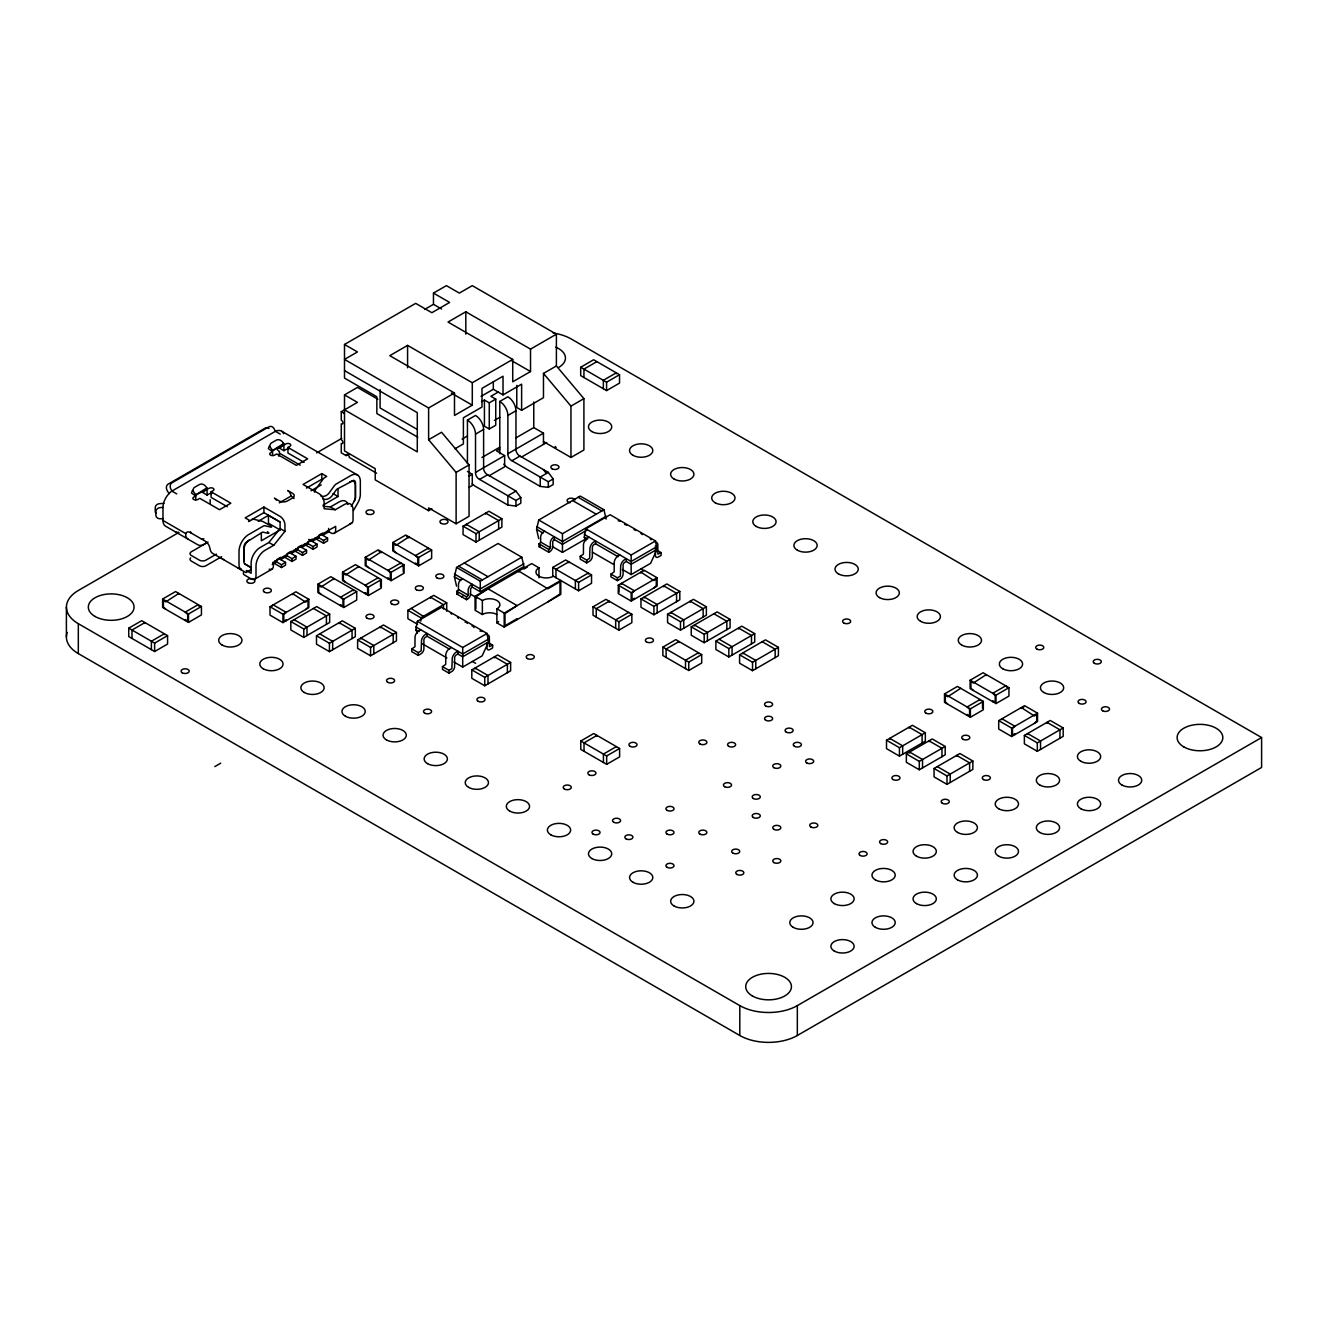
<?xml version="1.0" encoding="UTF-8"?>
<svg xmlns="http://www.w3.org/2000/svg" width="1328" height="1328" viewBox="0 0 1328 1328"><rect width="100%" height="100%" fill="white"/><g stroke="black" fill="none" stroke-linecap="round" stroke-linejoin="round"><path stroke-width="1.5" d="M246.294 570.476L251.141 573.264L251.141 563.006A12.583 7.271 -60 0 1 260.039 547.584L268.887 542.488L280.092 528.544L284.956 531.333L273.751 545.277L264.886 550.39A12.583 7.271 -60 0 0 256.005 565.794L256.005 576.07A6.856 3.967 60 0 1 251.141 578.875L244.667 575.14A4.582 2.639 0 0 1 243.489 572.584M417.424 633.224L415.797 629.721L417.357 621.305L441.693 607.261L487.044 633.456L488.588 641.856L482.13 655.866L462.708 667.071L453.927 661.991M585.88 540.712L584.254 537.209L585.814 528.793L610.133 514.749L655.501 540.944L657.045 549.344L650.571 563.354L631.165 574.559L622.384 569.48M456.566 586.146L454.392 576.8L456.566 567.454L498.066 543.501L521.788 557.196L523.962 566.525L480.288 591.74L472.187 587.076L470.61 588.686L470.577 593.616A4.034 2.324 -60 0 1 467.738 598.978L466.543 599.675L456.849 594.064L456.849 591.259L458.459 589.914L458.459 584.237A4.582 2.639 -60 0 1 461.248 579.406L462.493 578.676M538.736 538.703L536.578 529.357L538.736 520.012L580.253 496.058L603.958 509.753L606.132 519.082M251.141 569.529L245.896 572.567L212.663 553.378A12.583 7.271 -60 0 1 210.222 549.526L209.409 546.372A6.856 3.967 60 0 0 205.209 541.143L190.319 532.561A6.856 3.967 60 0 0 186.119 532.926L185.638 535.333A12.583 7.271 -60 0 0 188.078 539.185M351.239 506.366L354.294 501.088A5.727 3.303 -60 0 0 355.472 497.087L355.472 484.089A5.81 3.353 -60 0 0 353.696 480.288L337.196 489.036A2.291 1.328 -60 0 0 336.266 489.916L331.751 496.174A7.238 5.81 -43 0 1 323.136 498.963L322.92 498.88M353.447 510.483L357.73 503.063A12.583 7.271 -60 0 0 359.855 497.867L360.021 497.12A12.583 7.271 -60 0 0 360.336 494.298L360.336 481.284A13.778 7.951 -60 0 0 351.439 475.208L336.183 484.023A4.582 2.639 -60 0 0 334.324 485.766L328.962 493.186A7.238 5.81 -43 0 1 321.027 496.24M195.581 494.398L194.187 492.655A4.582 3.602 35.1 0 1 194.618 487.31L199.466 484.504A4.582 3.602 35.1 0 1 205.508 486.131L206.902 487.874L194.834 495.46L209.094 488.289A2.855 1.643 0 0 1 213.127 488.289A2.855 1.643 0 0 1 213.127 490.63L211.102 491.792L211.102 497.386L227.254 506.715M206.902 487.874L204.761 490.928A6.856 3.967 60 0 1 202.603 491.958M272.423 450.043L271.012 448.3A4.582 3.602 35.1 0 1 271.443 442.954L276.307 440.149A4.582 3.602 35.1 0 1 282.333 441.759L283.744 443.502L271.676 451.105L285.918 443.934A2.855 1.643 0 0 1 289.969 443.934A2.855 1.643 0 0 1 289.969 446.258L287.944 447.436L287.944 453.031L304.095 462.36M283.744 443.502L281.586 446.557A6.856 3.967 60 0 1 278.648 447.47L278.233 447.337M192.46 490.364L191.531 493.053L195.747 495.991L195.747 499.726M269.302 446.009L268.372 448.698L272.572 451.636L272.572 455.371M417.772 437.194L376.853 413.572L376.853 396.757L344.5 378.082L344.5 344.467L415.681 303.365L431.849 312.711L449.644 302.435L433.459 293.106L433.459 304.311L424.578 309.441M433.459 293.106L446.407 285.636L459.355 293.106L472.287 285.636L556.399 334.191L556.399 365.947L583.905 398.632L583.905 449.993L570.957 457.463L543.467 441.593M407.58 345.396L389.785 355.672L454.491 393.022L454.491 415.448L472.287 405.173L472.287 382.746L407.58 345.396L407.58 367.806M465.813 311.781L448.017 322.057L512.724 359.407L512.724 381.817L530.519 371.541L530.519 349.131L465.813 311.781L465.813 334.191M431.849 508.823L428.612 510.699L375.226 479.873L375.226 468.668L344.5 450.922L344.5 394.897L357.448 387.427L377.866 399.213M349.347 453.728L346.127 455.604L341.263 452.798L341.263 443.452A2.291 1.328 60 0 0 342.89 442.523A2.291 1.328 60 0 0 341.263 439.717L341.263 423.848A2.291 1.328 60 0 0 342.89 422.918A2.291 1.328 60 0 0 341.263 420.113L341.263 411.713L357.448 402.367L344.5 394.897M195.747 495.991L193.722 497.153A2.855 1.643 0 0 0 193.722 499.494A2.855 1.643 0 0 0 197.772 499.494L199.781 498.332L219.518 509.72L230.84 503.179L211.102 491.792M272.572 451.636L270.563 452.798A2.855 1.643 0 0 0 270.563 455.139A2.855 1.643 0 0 0 274.597 455.139L276.622 453.96L296.36 465.364L307.681 458.824L287.944 447.436M201.491 491.841L207.068 495.062L209.094 493.883A2.855 1.643 0 0 1 211.849 493.468M278.316 447.47L283.893 450.69L285.918 449.528A2.855 1.643 0 0 1 288.691 449.096M178.682 532.545L78.319 590.495A40.67 23.489 0 0 0 78.319 623.695L78.319 653.592L739.796 1035.491A40.67 23.489 0 0 0 797.331 1035.491L1261.6 767.451L1261.6 737.555L571.355 339.055A40.67 23.489 0 0 0 553.112 332.963M316.678 452.865L341.777 438.389M344.5 344.467L357.448 351.937L344.5 359.407L428.612 407.962L454.491 393.022M472.287 382.746L512.724 359.407M530.519 349.131L556.399 334.191M284.956 531.333L284.956 524.809A6.922 4.001 60 0 0 280.092 516.393L263.923 507.064L245.165 517.887L250.013 520.692M314.57 492.14A2.291 1.843 -43 0 1 315.002 490.314L323.003 479.225A4.582 2.639 -60 0 1 324.862 477.482L326.688 476.42L321.824 473.631L303.066 484.454L319.251 493.8A6.922 4.001 60 0 1 324.098 502.2L324.098 508.74L335.303 509.736L344.151 504.623A12.583 7.271 -60 0 1 353.049 509.769L353.049 520.045A6.856 3.967 60 0 1 350.061 523.481M207.085 542.687L191.348 551.767A4.582 2.639 0 0 0 191.348 555.502L199.432 560.167A4.582 2.639 0 0 0 205.906 560.167L216.398 554.108M279.328 502.831L290.932 496.124L292.558 497.07A5.727 3.303 0 0 1 294.036 498.548M248.568 521.522L263.923 512.658L280.092 522.004L280.092 529.938L261.334 540.778L261.334 532.926M306.486 488.09L321.824 479.225L321.824 473.631M258.213 521.273L268.455 515.364L280.092 522.087M311.001 490.796L321.243 484.886M481.051 396.375L493.319 389.287L503.03 394.897L521.622 384.157L521.622 410.302L516.775 407.497L516.775 385.369M481.516 401.72L484.421 400.027L489.268 402.832L495.742 399.097L495.742 425.242L489.268 428.977L484.421 426.188L484.421 400.027M498.166 392.092L490.895 396.292L495.742 399.097M221.643 556.681L205.906 565.778A4.582 2.639 0 0 1 199.432 565.778L191.348 561.097A4.582 2.639 0 0 1 190.618 557.909M456.118 523.78L456.118 472.403L428.612 439.717L441.56 432.247L469.05 464.933L469.05 516.31L456.118 523.78L428.612 507.894L428.612 510.699M521.622 410.302L543.467 397.703L543.467 373.417L556.399 365.947M467.439 463.588L467.439 420.113L475.524 415.448A11.437 6.607 60 0 1 483.608 429.442L483.608 467.738A5.063 2.922 60 0 0 487.658 474.743L515.961 491.094L520.808 497.618L520.808 503.229L515.961 506.034L507.877 505.088L475.524 486.413A11.437 6.607 60 0 1 472.436 483.923L472.287 483.757M499.793 453.728L499.793 401.438L507.877 396.757A11.437 6.607 60 0 1 515.961 410.767L515.961 449.063A5.063 2.922 60 0 0 520.012 456.068L548.315 472.403L553.162 478.943L553.162 484.554L548.315 487.359L540.23 486.413L507.877 467.738A11.437 6.607 60 0 1 504.773 465.248L503.827 464.153M323.019 505.171L338.009 496.506L338.009 488.654M162.614 599.028L175.562 591.558L201.441 606.498L201.441 614.914L188.493 622.384L162.614 607.444L162.614 599.028L188.493 613.984L201.441 606.498M323.169 506.283L330.456 506.947L339.304 501.835A12.583 7.271 -60 0 1 347.006 502.515M128.75 628.161L141.698 620.691L167.577 635.631L167.577 644.047L154.629 651.517L128.75 636.577L128.75 628.161L154.629 643.101L167.577 635.631M580.701 367.242L593.633 359.755L619.529 374.712L619.529 383.111L606.581 390.581L580.701 375.641L580.701 367.242L606.581 382.182L619.529 374.712M462.094 439.07L467.439 435.982M494.448 420.395L499.793 417.307M596.87 361.631L583.938 369.101L583.938 377.501M520.808 497.618L515.961 500.424L479.574 479.408A5.063 2.922 60 0 1 475.524 472.403L475.524 434.123L483.608 429.442M553.162 478.943L548.315 481.749L511.927 460.733A5.063 2.922 60 0 1 507.877 453.728L507.877 415.448L515.961 410.767M454.989 448.781L463.389 443.917L463.389 417.772L481.998 407.032L481.998 388.357L503.03 376.222L503.03 394.897M198.204 604.638L185.256 612.108L187.68 614.449L187.68 620.973L185.256 619.578L185.256 620.508M289.836 552.05L287.13 553.61L287.13 555.851L280.673 559.586L280.673 557.345L276.622 559.686L276.622 561.927L272.19 564.483M254.578 579.224L271.958 569.181M334.241 533.225L351.638 523.182M274.813 560.881L281.47 564.732L285.52 562.391L285.52 565.197L281.47 567.537L272.705 562.458M286.997 555.768L291.994 558.656L296.028 556.316L296.028 559.121L291.994 561.462L284.972 557.411M295.845 548.746L302.502 552.581L306.552 550.257L306.552 553.046L302.502 555.386L293.72 550.323M308.013 543.633L313.01 546.522L317.06 544.181L317.06 546.987L313.01 549.311L304.245 544.248M318.537 537.558L323.534 540.446L327.568 538.106L327.568 540.911L323.534 543.252L314.753 538.189M456.118 472.403L469.05 464.933M481.915 457.513L499.793 447.187M515.878 437.908L533.756 427.583L543.467 433.194L543.467 444.399M570.957 457.463L570.957 406.102L583.905 398.632M499.793 449.063L496.556 450.922L504.64 455.604L504.64 466.809L489.036 475.806M468.867 476.254L472.287 474.279L472.287 485.484L468.867 487.459M475.524 472.403L504.64 455.604M507.877 453.728L543.467 433.194M479.574 479.408L487.658 474.743M511.927 460.733L520.012 456.068M521.273 457.214L546.704 442.523M270.016 606.73L295.895 591.79L308.826 599.26L308.826 607.676L282.947 622.616L270.016 615.146L270.016 606.73L282.947 614.2L308.826 599.26M270.812 607.195L273.253 604.871L286.184 612.341L283.76 614.665L283.76 621.205L286.184 619.811L286.184 620.74M317.89 584.154L330.821 576.684L356.701 591.624L356.701 600.04L343.769 607.51L317.89 592.57L317.89 584.154L343.769 599.094L356.701 591.624M365.25 557.328L378.198 549.858L404.077 564.798L404.077 573.198L391.129 580.668L365.25 565.728L365.25 557.328L391.129 572.268L404.077 564.798M392.806 542.505L405.754 535.035L431.633 549.975L431.633 558.391L418.685 565.861L392.806 550.921L392.806 542.505L418.685 557.445L431.633 549.975M342.541 572.136L355.472 564.666L381.352 579.606L381.352 588.022L368.42 595.492L342.541 580.535L342.541 572.136L368.42 587.076L381.352 579.606M515.961 491.094L507.877 495.759L507.877 505.088M548.315 472.403L540.23 477.084L540.23 486.413M290.832 621.521L316.711 606.581L329.659 614.051L329.659 622.467L303.78 637.407L290.832 629.937L290.832 621.521L303.78 628.991L329.659 614.051M463.057 526.187L488.936 511.247L501.884 518.717L501.884 527.133L476.005 542.073L463.057 534.603L463.057 526.187L476.005 533.657L501.884 518.717M316.496 635.763L342.375 620.823L355.306 628.293L355.306 636.693L329.427 651.633L316.496 644.163L316.496 635.763L329.427 643.233L355.306 628.293M417.59 624.309L407.895 618.699L407.895 610.299L433.775 595.359L446.706 602.829L446.706 611.229M544.663 531.233L543.434 531.964A4.582 2.639 -60 0 0 540.645 536.794L540.612 542.538L539.019 543.833L539.019 546.621L548.713 552.232L549.908 551.535A4.034 2.324 -60 0 0 552.747 546.173L552.78 541.243L554.357 539.633L562.458 544.297L586.91 530.187M357.614 639.93L383.493 624.99L396.441 632.46L396.441 640.86L370.562 655.8L357.614 648.33L357.614 639.93L370.562 647.4L396.441 632.46M456.849 594.064L458.044 593.384M539.019 546.621L540.214 545.941M456.566 567.454L480.288 581.149L521.788 557.196M538.736 520.012L562.458 533.707L603.958 509.753M407.895 610.299L420.827 617.769L446.706 602.829M461.696 596.87L462.891 596.172M456.849 591.259L466.543 596.87L468.153 595.591L468.17 589.848A4.582 2.639 -60 0 1 470.959 585.001L472.187 584.27L472.187 587.076M523.962 563.719L480.288 588.935L454.392 573.995M539.019 543.833L548.713 549.427L550.323 548.149L550.34 542.405A4.582 2.639 -60 0 1 553.129 537.574L554.357 536.827L554.357 539.633M606.132 516.277L562.458 541.492L536.578 526.552M496.838 614.449A10.292 5.943 0 0 0 484.388 613.586L482.363 614.499L475.075 610.282L475.075 596.289L531.681 563.587L538.969 567.803L538.969 577.813M523.946 568.998L527.415 566.99M420.661 629.721L418.503 630.983A5.727 3.303 -60 0 0 415.017 637.025L414.967 646.719L411.763 648.861L411.763 651.666L418.237 655.401L421.059 653.758A4.001 2.307 -60 0 0 423.898 648.861L423.898 639.98A2.291 1.328 -60 0 1 425.508 637.191L427.135 636.245L449.661 649.259M552.282 546.522L562.458 552.382L586.661 538.404M589.117 537.209L586.959 538.471A5.727 3.303 -60 0 0 583.473 544.513L583.424 554.141L580.22 556.349L580.22 559.154L586.677 562.889L589.516 561.246A4.001 2.307 -60 0 0 592.338 556.349L592.338 547.468A2.291 1.328 -60 0 1 593.965 544.679L595.575 543.733L618.118 556.747M552.73 567.438L565.662 559.968L591.541 574.908L591.541 583.307L578.61 590.777L552.73 575.837L552.73 567.438L578.61 582.378L591.541 574.908M214.837 766.588L220.73 763.168M411.763 648.861L418.237 652.596L421.159 650.886L421.491 640.76A5.727 3.303 -60 0 1 424.977 634.718L427.135 633.456L427.135 636.245M580.22 556.349L586.677 560.084L589.615 558.374L589.947 548.248A5.727 3.303 -60 0 1 593.433 542.206L595.575 540.944L595.575 543.733M496.987 608.838L504.192 613.088L560.798 580.402L560.798 594.413L504.192 627.098L496.904 622.898L496.904 608.888A10.292 5.943 0 0 0 497.734 601.02A10.292 5.943 0 0 0 484.388 599.575L482.363 600.488L475.075 596.289M451.387 647.466L449.246 648.728A5.727 3.303 -60 0 0 445.76 654.77L445.71 664.398L442.49 666.606L442.49 669.412L448.964 673.147L451.802 671.503A4.001 2.307 -60 0 0 454.624 666.606L454.624 657.725A2.291 1.328 -60 0 1 456.251 654.936L457.861 653.99L462.708 656.796L488.588 641.856M619.844 554.955L617.703 556.216A5.727 3.303 -60 0 0 614.217 562.259L614.167 571.887L610.946 574.094L610.946 576.9L617.42 580.635L620.242 578.991A4.001 2.307 -60 0 0 623.081 574.094L623.081 565.213A2.291 1.328 -60 0 1 624.691 562.425L626.318 561.478L631.165 564.284L657.045 549.344M417.357 621.305L462.708 647.5L487.044 633.456M585.814 528.793L631.165 554.988L655.501 540.944M488.588 639.05L462.708 653.99L415.797 626.916M657.045 546.538L631.165 561.478L584.254 534.404M442.49 666.606L448.964 670.341L451.902 668.631L452.234 658.505A5.727 3.303 -60 0 1 455.72 652.463L457.861 651.201L457.861 653.99M486.978 642.603L486.978 647.931A4.001 2.307 -60 0 0 489.8 649.558L492.638 647.931L492.638 645.126L489.418 646.636L489.368 637.058A5.727 3.303 -60 0 0 486.911 634.767M610.946 574.094L617.42 577.829L620.359 576.12L620.674 565.994A5.727 3.303 -60 0 1 624.16 559.951L626.318 558.69L626.318 561.478M655.434 548.315L655.434 555.419A4.001 2.307 -60 0 0 658.256 557.046L661.095 555.419L661.095 552.614L657.875 554.125L657.825 544.546A5.727 3.303 -60 0 0 655.368 542.256M471.805 669.893L497.685 654.953L510.633 662.423L510.633 670.823L484.753 685.779L471.805 678.309L471.805 669.893L484.753 677.363L510.633 662.423M618.267 585.2L644.146 570.26L657.078 577.73L657.078 586.129L631.198 601.069L618.267 593.599L618.267 585.2L631.198 592.67L657.078 577.73M593.018 606.813L605.966 599.343L631.846 614.283L631.846 622.699L618.898 630.169L593.018 615.213L593.018 606.813L618.898 621.753L631.846 614.283M640.976 598.895L666.855 583.955L679.803 591.425L679.803 599.824L653.924 614.764L640.976 607.294L640.976 598.895L653.924 606.365L679.803 591.425M628.609 612.424L615.677 619.894L615.677 628.293M667.569 614.266L693.448 599.326L706.38 606.796L706.38 615.196L680.5 630.136L667.569 622.666L667.569 614.266L680.5 621.736L706.38 606.796M691.241 626.849L717.137 611.909L730.068 619.379L730.068 627.779L704.189 642.719L691.241 635.249L691.241 626.849L704.189 634.319L730.068 619.379M662.871 647.134L675.819 639.664L701.699 654.604L701.699 663.021L688.751 670.491L662.871 655.551L662.871 647.134L688.751 662.091L701.699 654.604M715.892 641.109L741.788 626.152L754.719 633.639L754.719 642.038L728.84 656.978L715.892 649.508L715.892 641.109L728.84 648.579L754.719 633.639M580.784 741.007L593.716 733.521L619.612 748.477L619.612 756.877L606.664 764.347L580.784 749.407L580.784 741.007L606.664 755.947L619.612 748.477M739.58 654.804L765.459 639.864L778.407 647.334L778.407 655.733L752.528 670.673L739.58 663.203L739.58 654.804L752.528 662.274L778.407 647.334M616.375 746.602L603.427 754.072L603.427 762.488M944.507 693.913L957.438 686.443L983.318 701.383L983.318 709.783L970.386 717.253L944.507 702.313L944.507 693.913L970.386 708.853L983.318 701.383M970.121 680.218L983.069 672.748L1008.948 687.688L1008.948 696.088L996 703.558L970.121 688.618L970.121 680.218L996 695.158L1008.948 687.688M960.675 688.302L947.744 696.719L945.32 695.308L945.32 701.848L947.744 704.189M886.506 740.227L912.386 725.287L925.334 732.757L925.334 741.157L899.438 756.113L886.506 748.627L886.506 740.227L899.438 747.697L925.334 732.757M906.36 753.906L932.239 738.966L945.187 746.436L945.187 754.835L919.308 769.775L906.36 762.305L906.36 753.906L919.308 761.376L945.187 746.436M998.706 720.623L1024.585 705.683L1037.533 713.153L1037.533 721.552L1011.654 736.509L998.706 729.039L998.706 720.623L1011.654 728.093L1037.533 713.153M1023.788 707.077L1021.365 708.488L1021.365 707.558L1034.296 715.958L1036.72 714.547L1036.72 721.087L1034.296 723.428M934.049 768.48L959.928 753.524L972.86 761.01L972.86 769.41L946.98 784.35L934.049 776.88L934.049 768.48L946.98 775.95L972.86 761.01M1024.369 735.413L1050.249 720.473L1063.197 727.943L1063.197 736.343L1037.317 751.299L1024.369 743.829L1024.369 735.413L1037.317 742.883L1063.197 727.943M78.319 623.695L739.796 1005.611A40.67 23.489 0 0 0 797.331 1005.611L1261.6 737.555M538.969 567.803L538.886 567.836A10.292 5.943 0 0 0 538.139 575.671A10.292 5.943 0 0 0 551.485 577.116L553.51 576.203M496.904 622.898L496.987 622.849A10.292 5.943 0 0 0 498.598 621.62M283.644 433.692A13.778 7.951 -60 0 0 275.411 431.318L171.876 491.094A13.778 7.951 -60 0 0 162.979 507.429L160.439 507.562A4.582 3.718 -9.2 0 0 155.891 511.546L155.891 515.281A4.582 3.718 -9.2 0 0 160.439 518.783L162.979 518.634M433.459 304.311L441.56 308.976M511.363 360.486L530.519 371.541M1008.135 688.153L1005.711 685.812L992.763 693.282L995.203 695.623L995.203 702.163L992.763 700.752L992.763 701.699M451.387 393.105L472.287 405.173M578.145 497.27L601.866 510.965M572.534 500.507L596.239 514.202M657.858 550.738L661.095 552.614M344.5 370.612L417.291 412.643L417.291 451.869L344.5 409.837M416.892 429.21L380.09 407.962L380.09 389.635M640.876 568.948L644.113 570.824M584.254 537.209L587.491 539.068M467.439 471.473L472.287 474.279M713.9 613.768L726.831 621.238L726.831 629.655M762.222 641.723L775.17 649.193L775.17 657.592M592.487 552.232L613.586 564.4M341.263 411.713L344.5 413.572M536.578 529.357L543.036 533.092M719.129 639.233L732.077 646.703L732.077 655.102M937.269 766.605L950.217 774.075L950.217 782.474M540.612 542.056L550.323 547.651M376.604 473.2L349.347 457.463A2.291 1.328 60 0 0 347.737 454.657A2.291 1.328 60 0 0 346.127 455.604M281.752 431.268L357.763 475.158M280.258 434.123L275.411 431.318L274.265 429.01A4.582 3.718 71 0 0 269.003 426.786L171.959 482.828A4.582 3.718 71 0 0 170.731 488.77L171.876 491.094L176.74 493.883M277.486 449.445A5.827 3.37 0 0 0 279.444 451.404L279.444 453.197L300.211 465.182M464.285 563.006L487.99 576.701M333.013 493.618L338.009 496.506M458.658 566.243L482.379 579.938M406.551 536.446L408.974 537.84L408.974 536.91L396.043 545.31L393.619 543.916L393.619 550.439L396.043 552.78M454.392 576.8L460.866 580.535M330.456 506.947L335.303 509.736M470.112 593.965L476.885 597.882M458.442 589.499L468.153 595.093M378.995 551.253L381.418 552.647L381.418 551.718L368.487 560.117L366.063 558.723L366.063 565.263L368.487 567.604M327.568 531.017L330.805 532.877A6.856 3.967 60 0 0 335.669 530.088L335.669 526.336L273.385 562.292L273.385 566.027A6.856 3.967 60 0 1 269.169 569.148M320.911 534.271L327.568 538.106M489.401 643.25L492.638 645.126M308.727 539.367L317.06 544.181M280.092 529.938L268.455 523.215L268.455 515.364M411.116 608.44L424.064 616.839M299.879 546.406L306.552 550.257M289.371 552.481L296.028 556.316M268.887 542.488L273.751 545.277M472.419 661.46L475.656 663.336M415.797 629.721L419.034 631.58M278.847 558.54L285.52 562.391M422.271 643.731L446.889 657.941M245.132 564.068L251.141 567.537M251.141 567.67L245.049 564.151A5.71 3.303 -60 0 1 243.871 561.528L243.871 548.53A5.81 3.353 -60 0 1 245.647 542.687L262.147 532.362A2.291 1.328 -60 0 1 263.077 532.163L267.592 533.209A7.238 1.029 24.2 0 0 267.426 531.764M162.979 507.429L162.979 520.443L185.804 533.624M313.474 608.456L326.422 615.926L326.422 624.326M319.733 633.888L332.664 641.358L332.664 649.774M198.204 605.568L200.628 606.979M543.467 373.417L570.957 406.102M543.467 469.614L545.891 472.884M1059.96 738.219L1059.96 729.819L1047.012 722.349L1047.012 723.279M1040.538 749.424L1040.538 741.024L1027.606 733.554L1027.606 734.484M1037.317 742.883L1037.317 751.299M1014.891 734.633L1014.891 733.703L1012.467 735.098L1012.467 728.557L1014.891 726.233L1001.943 718.763L1001.943 719.693M1011.654 728.093L1011.654 736.509M996 695.158L996 703.558M986.306 675.537L986.306 674.607L973.358 683.007L970.934 681.613L970.934 688.153L973.358 690.494M982.521 701.848L982.521 708.388M980.097 700.454L980.097 699.507L967.149 706.977L969.573 709.318L969.573 715.858L967.149 714.447L967.149 715.394M970.386 708.853L970.386 717.253M969.623 771.269L969.623 762.87L956.691 755.4L956.691 756.329M946.98 775.95L946.98 784.35M941.95 756.711L941.95 748.295L929.002 740.825L929.002 741.771M922.528 767.916L922.528 759.5L909.597 752.03L909.597 752.976M922.097 743.033L922.097 734.633L909.149 727.163L909.149 728.093M919.308 761.376L919.308 769.775M902.675 754.238L902.675 745.838L889.743 738.368L889.743 739.298M899.438 747.697L899.438 756.113M797.331 1005.611L797.331 1035.491M755.765 668.814L755.765 660.398L742.817 652.928L742.817 653.857M752.528 662.274L752.528 670.673M751.482 643.897L751.482 635.498L738.551 628.028L738.551 628.957M739.796 1005.611L739.796 1035.491M728.84 648.579L728.84 656.978M707.426 640.86L707.426 632.443L694.478 624.973L694.478 625.92M704.189 634.319L704.189 642.719M703.143 617.072L703.143 608.656L690.211 601.186L690.211 602.132M698.462 653.675L698.462 652.745L685.514 660.215L685.514 668.615M688.751 662.091L688.751 670.491M683.737 628.277L683.737 619.877L670.806 612.391L670.806 613.337M680.5 621.736L680.5 630.136M679.04 642.47L679.04 641.54L666.108 649.01L666.108 657.41M676.566 601.7L676.566 593.284L663.618 585.814L663.618 586.76M657.144 612.905L657.144 604.489L644.213 597.019L644.213 597.965M653.841 588.005L656.281 585.665L656.281 579.124L653.841 580.535L640.909 572.119L640.909 573.049M653.924 606.365L653.924 614.764M634.435 599.21L634.435 598.264L632.012 599.675L632.012 593.135L634.435 590.794L621.487 583.324L621.487 584.27M631.165 554.988L631.165 574.559M631.198 592.67L631.198 601.069M619.064 585.665L619.064 592.205M618.898 621.753L618.898 630.169M617.42 577.829L617.42 580.635M616.292 373.766L616.292 372.836L603.344 380.306L603.344 388.706M609.203 602.148L609.203 601.219L596.255 608.689L596.255 617.088M606.664 755.947L606.664 764.347M606.581 382.182L606.581 390.581M596.953 736.326L596.953 735.397L584.021 742.867L584.021 751.266M588.304 573.962L588.304 573.032L575.373 580.502L575.373 588.918M586.677 560.084L586.677 562.889M578.61 582.378L578.61 590.777M568.899 562.757L568.899 561.827L555.967 569.297L555.967 577.697M562.458 533.707L562.458 552.382M548.713 549.427L548.713 552.232M548.315 481.749L548.315 487.359M547.866 601.883L560.001 593.948L560.001 581.813L547.866 588.802L518.75 571.073L518.75 572.003M533.756 401.952L533.756 427.583M517.123 619.628L517.123 618.699L504.989 625.704L504.989 613.553L517.123 605.618L488.007 588.802L475.872 596.753L475.872 608.888M515.961 500.424L515.961 506.034M507.396 672.698L507.396 664.299L494.448 656.829L494.448 657.758M504.192 613.088L504.192 627.098M498.647 528.992L498.647 520.593L485.699 513.123L485.699 514.052M493.319 381.817L493.319 389.287M489.268 402.832L489.268 428.977M487.99 683.903L487.99 675.504L475.042 668.034L475.042 668.963M484.753 677.363L484.753 685.779M482.363 600.488L482.363 614.499M480.288 581.149L480.288 591.74M479.242 540.197L479.242 531.798L466.294 524.328L466.294 525.257M476.005 533.657L476.005 542.073M466.543 596.87L466.543 599.675M462.708 647.5L462.708 667.071M448.964 670.341L448.964 673.147M443.469 608.905L443.469 604.705L430.538 597.218L430.538 598.164M428.612 407.962L428.612 439.717M428.396 549.045L428.396 548.115L415.448 555.585L417.872 557.926L417.872 564.45L415.448 563.055L415.448 563.985M420.827 617.769L420.827 621.139M418.685 557.445L418.685 565.861M418.237 652.596L418.237 655.401M403.264 565.263L403.264 571.804M400.84 563.852L400.84 562.923L387.892 570.393L390.316 572.733L390.316 579.274L387.892 577.863L387.892 578.809M393.204 642.735L393.204 634.319L380.256 626.849L380.256 627.795M391.129 572.268L391.129 580.668M380.555 580.07L380.555 586.611M378.115 578.676L378.115 577.746L365.183 585.216L367.607 587.54L367.607 594.081L365.183 592.686L365.183 593.616M373.799 653.94L373.799 645.524L360.851 638.054L360.851 639M370.562 647.4L370.562 655.8M368.42 587.076L368.42 595.492M358.709 567.471L358.709 566.541L345.761 574.941L343.338 573.53L343.338 580.07L345.761 582.411M353.464 590.694L353.464 589.765L340.532 597.235L342.956 599.575L342.956 606.099L340.532 604.705L340.532 605.634M352.069 638.552L352.069 630.153L339.138 622.683L339.138 623.612M343.769 599.094L343.769 607.51M334.058 579.489L334.058 578.56L321.11 586.959L318.687 585.565L318.687 592.089L321.11 594.429M329.427 643.233L329.427 651.633M328.63 528.444L328.63 531.897L322.721 535.317L322.721 533.076L318.67 535.4L318.67 537.641L312.213 541.376L312.213 539.135L308.162 541.475L308.162 543.716L301.688 547.451L301.688 545.21L297.655 547.551L297.655 549.792L291.181 553.527L291.181 551.286M323.534 540.446L323.534 543.252M313.01 546.522L313.01 549.311M307 635.531L307 627.131L294.069 619.661L294.069 620.591M305.589 609.535L308.03 607.195L308.03 600.671L305.589 602.065L292.658 593.666L292.658 594.595M303.78 628.991L303.78 637.407M302.502 552.581L302.502 555.386M291.994 558.656L291.994 561.462M283.893 445.096L283.893 450.69M282.947 614.2L282.947 622.616M281.47 564.732L281.47 567.537M263.923 507.064L263.923 512.658M243.954 561.445L243.954 549.51A8.001 4.615 -60 0 1 249.614 539.699M210.173 499.627L210.173 503.246M207.068 489.451L207.068 495.062M188.493 613.984L188.493 622.384M178.799 594.363L178.799 593.433L165.851 601.833L163.427 600.439L163.427 606.979L165.851 609.303M164.34 634.701L164.34 633.771L151.392 641.241L151.392 649.641M154.629 643.101L154.629 651.517M144.918 623.496L144.918 622.566L131.987 630.036L131.987 638.436M66.4 607.095L66.4 636.975M556.15 447.453A4.067 2.357 0 0 1 555.087 446.407M570.044 502.764A4.067 2.357 0 0 1 568.218 498.847A4.067 2.357 0 0 1 575.024 499.892M555.751 347.222A22.875 13.214 0 0 1 558.773 367.358M78.319 653.592A40.67 23.489 0 0 1 67.18 632.394M349.729 481.898A8.001 4.615 -60 0 1 355.389 485.152L355.389 497.104A5.727 3.303 -60 0 1 354.211 501.088M347.521 503.428A12.583 7.271 -60 0 1 347.903 504.474M251.839 519.63A4.582 2.639 -60 0 1 253.698 519.248L262.579 521.373L269.667 525.241A7.238 1.029 24.2 0 1 270.381 527.017L265.019 525.772A4.582 2.639 -60 0 0 263.16 526.17L247.904 534.985A13.778 7.951 -60 0 0 239.007 551.319L239.007 564.334A12.583 7.271 -60 0 0 239.322 566.824L239.488 567.371A12.583 7.271 -60 0 0 241.613 570.094M178.782 532.312A12.583 7.271 -60 0 1 175.362 531.831M163.958 503.461A5.827 3.37 0 0 0 162.464 503.478L159.808 503.627A4.582 3.718 -9.2 0 0 155.243 507.611L155.243 511.346A4.582 3.718 -9.2 0 0 155.857 513.172M279.444 453.197A5.727 3.303 -60 0 1 278.764 456.185M269.02 428.512A4.582 3.718 71 0 0 265.218 428.097L168.158 484.122A4.582 3.718 71 0 0 166.946 490.082A13.562 7.835 60 0 0 169.154 493.684M290.932 496.124A4.582 2.639 60 0 0 287.695 490.53L292.558 493.335A5.727 3.303 0 0 1 292.558 498L287.379 500.988A5.727 3.303 0 0 1 279.295 500.988L274.431 498.183A4.582 2.639 60 0 1 276.407 500.092M240.999 568.633A12.583 7.271 -60 0 1 238.11 568.069M162.979 520.443A12.583 7.271 -60 0 0 165.585 526.203L197.839 544.812A12.583 7.271 -60 0 0 204.13 544.198L207.301 542.355A3.552 2.042 0 0 1 208.048 542.04M203.865 538.736A5.727 3.303 -60 0 1 201.275 538.869M190.551 531.798A5.81 2.888 -53.9 0 0 190.651 532.246L190.734 532.445A5.71 3.303 -60 0 0 191.514 533.242M223.768 559.52A12.583 7.271 -60 0 1 222.423 559.022M624.625 524.51A5.727 3.303 -60 0 1 626.584 525.373M618.151 520.775A5.727 3.303 -60 0 1 619.827 521.29M655.368 546.09A2.291 1.328 -60 0 1 655.434 546.538M650.205 538.786A5.727 3.303 -60 0 1 651.085 539.799M640.909 533.474A5.727 3.303 -60 0 1 642.188 534.653M634.004 529.656A5.727 3.303 -60 0 1 635.481 530.503M457.496 617.288A5.727 3.303 -60 0 1 458.359 618.3M451.022 613.553A5.727 3.303 -60 0 1 451.669 614.15M479.939 631.132A5.727 3.303 -60 0 1 482.097 631.547M473.498 626.75A5.727 3.303 -60 0 1 473.897 627.646M472.021 625.903A5.727 3.303 -60 0 1 472.851 626.152M466.742 622.683A5.727 3.303 -60 0 1 467.257 623.43M465.066 622.168A5.727 3.303 -60 0 1 465.547 622.168M499.793 401.438A11.437 6.607 60 0 1 507.877 415.448M467.439 420.113A11.437 6.607 60 0 1 475.524 434.123M806.777 762.953A4.067 2.357 0 0 0 813.583 761.89A4.067 2.357 0 0 0 808.603 759.018A4.067 2.357 0 0 0 806.777 762.953M1080.826 761.276A11.62 6.706 0 0 0 1100.265 758.271A11.62 6.706 0 0 0 1086.022 750.054A11.62 6.706 0 0 0 1080.826 761.276M1121.911 784.997A11.62 6.706 0 0 0 1141.35 781.993A11.62 6.706 0 0 0 1127.123 773.776A11.62 6.706 0 0 0 1121.911 784.997M1039.741 784.997A11.62 6.706 0 0 0 1059.18 781.993A11.62 6.706 0 0 0 1044.937 773.776A11.62 6.706 0 0 0 1039.741 784.997M1080.826 808.719A11.62 6.706 0 0 0 1100.265 805.714A11.62 6.706 0 0 0 1086.022 797.497A11.62 6.706 0 0 0 1080.826 808.719M646.537 641.972A4.067 2.357 0 0 0 653.343 640.909A4.067 2.357 0 0 0 648.363 638.038A4.067 2.357 0 0 0 646.537 641.972M983.45 779.553A4.067 2.357 0 0 0 990.256 778.49A4.067 2.357 0 0 0 985.26 775.618A4.067 2.357 0 0 0 983.45 779.553M527.382 658.572A4.067 2.357 0 0 0 534.188 657.526A4.067 2.357 0 0 0 529.208 654.638A4.067 2.357 0 0 0 527.382 658.572M222.108 645.043A11.62 6.706 0 0 0 241.563 642.038A11.62 6.706 0 0 0 227.32 633.821A11.62 6.706 0 0 0 222.108 645.043M441.095 523.365A4.067 2.357 0 0 0 447.918 522.302A4.067 2.357 0 0 0 442.921 519.431A4.067 2.357 0 0 0 441.095 523.365M794.443 746.336A4.067 2.357 0 0 0 801.265 745.29A4.067 2.357 0 0 0 796.269 742.402A4.067 2.357 0 0 0 794.443 746.336M391.793 604.008A4.067 2.357 0 0 0 398.616 602.962A4.067 2.357 0 0 0 393.619 600.073A4.067 2.357 0 0 0 391.793 604.008M367.142 618.25A4.067 2.357 0 0 0 373.965 617.188A4.067 2.357 0 0 0 368.968 614.316A4.067 2.357 0 0 0 367.142 618.25M957.554 879.883A11.62 6.706 0 0 0 977.01 876.878A11.62 6.706 0 0 0 962.767 868.661A11.62 6.706 0 0 0 957.554 879.883M957.554 832.44A11.62 6.706 0 0 0 977.01 829.436A11.62 6.706 0 0 0 962.767 821.219A11.62 6.706 0 0 0 957.554 832.44M998.639 856.162A11.62 6.706 0 0 0 1018.095 853.157A11.62 6.706 0 0 0 1003.852 844.94A11.62 6.706 0 0 0 998.639 856.162M667.071 867.317A4.067 2.357 0 0 0 673.894 866.271A4.067 2.357 0 0 0 668.897 863.383A4.067 2.357 0 0 0 667.071 867.317M916.469 856.162A11.62 6.706 0 0 0 935.925 853.157A11.62 6.706 0 0 0 921.682 844.94A11.62 6.706 0 0 0 916.469 856.162M753.358 817.5A4.067 2.357 0 0 0 760.164 816.454A4.067 2.357 0 0 0 755.184 813.566A4.067 2.357 0 0 0 753.358 817.5M880.73 843.595A4.067 2.357 0 0 0 887.536 842.55A4.067 2.357 0 0 0 882.556 839.661A4.067 2.357 0 0 0 880.73 843.595M550.805 834.814A11.62 6.706 0 0 0 570.243 831.809A11.62 6.706 0 0 0 556.017 823.592A11.62 6.706 0 0 0 550.805 834.814M879.501 597.6A11.62 6.706 0 0 0 898.94 594.595A11.62 6.706 0 0 0 884.714 586.378A11.62 6.706 0 0 0 879.501 597.6M942.349 803.274A4.067 2.357 0 0 0 949.171 802.212A4.067 2.357 0 0 0 944.175 799.34A4.067 2.357 0 0 0 942.349 803.274M732.824 853.091A4.067 2.357 0 0 0 739.63 852.028A4.067 2.357 0 0 0 734.633 849.156A4.067 2.357 0 0 0 732.824 853.091M1183.796 746.9A22.875 13.214 0 0 0 1222.059 740.974A22.875 13.214 0 0 0 1194.055 724.806A22.875 13.214 0 0 0 1183.796 746.9M95.002 616.441A22.875 13.214 0 0 0 133.281 610.515A22.875 13.214 0 0 0 105.261 594.346A22.875 13.214 0 0 0 95.002 616.441M752.395 995.967A22.875 13.214 0 0 0 790.658 990.057A22.875 13.214 0 0 0 762.637 973.872A22.875 13.214 0 0 0 752.395 995.967M920.586 621.321A11.62 6.706 0 0 0 940.025 618.317A11.62 6.706 0 0 0 925.799 610.1A11.62 6.706 0 0 0 920.586 621.321M416.444 589.781A4.067 2.357 0 0 0 423.267 588.736A4.067 2.357 0 0 0 418.27 585.847A4.067 2.357 0 0 0 416.444 589.781M436.995 577.929A4.067 2.357 0 0 0 443.801 576.867A4.067 2.357 0 0 0 438.821 573.995A4.067 2.357 0 0 0 436.995 577.929M786.226 732.11A4.067 2.357 0 0 0 793.032 731.047A4.067 2.357 0 0 0 788.052 728.176A4.067 2.357 0 0 0 786.226 732.11M765.692 720.241A4.067 2.357 0 0 0 772.498 719.195A4.067 2.357 0 0 0 767.518 716.307A4.067 2.357 0 0 0 765.692 720.241M998.639 808.719A11.62 6.706 0 0 0 1018.095 805.714A11.62 6.706 0 0 0 1003.852 797.497A11.62 6.706 0 0 0 998.639 808.719M1039.741 832.44A11.62 6.706 0 0 0 1059.18 829.436A11.62 6.706 0 0 0 1044.937 821.219A11.62 6.706 0 0 0 1039.741 832.44M875.384 879.883A11.62 6.706 0 0 0 894.823 876.878A11.62 6.706 0 0 0 880.597 868.661A11.62 6.706 0 0 0 875.384 879.883M834.299 951.047A11.62 6.706 0 0 0 853.738 948.043A11.62 6.706 0 0 0 839.512 939.826A11.62 6.706 0 0 0 834.299 951.047M793.214 927.326A11.62 6.706 0 0 0 812.653 924.321A11.62 6.706 0 0 0 798.427 916.104A11.62 6.706 0 0 0 793.214 927.326M875.384 927.326A11.62 6.706 0 0 0 894.823 924.321A11.62 6.706 0 0 0 880.597 916.104A11.62 6.706 0 0 0 875.384 927.326M632.975 882.257A11.62 6.706 0 0 0 652.413 879.252A11.62 6.706 0 0 0 638.187 871.035A11.62 6.706 0 0 0 632.975 882.257M834.299 903.604A11.62 6.706 0 0 0 853.738 900.6A11.62 6.706 0 0 0 839.512 892.383A11.62 6.706 0 0 0 834.299 903.604M916.469 903.604A11.62 6.706 0 0 0 935.925 900.6A11.62 6.706 0 0 0 921.682 892.383A11.62 6.706 0 0 0 916.469 903.604M1002.756 668.764A11.62 6.706 0 0 0 1022.195 665.76A11.62 6.706 0 0 0 1007.969 657.543A11.62 6.706 0 0 0 1002.756 668.764M674.06 905.978A11.62 6.706 0 0 0 693.515 902.974A11.62 6.706 0 0 0 679.272 894.757A11.62 6.706 0 0 0 674.06 905.978M1043.841 692.486A11.62 6.706 0 0 0 1063.28 689.481A11.62 6.706 0 0 0 1049.054 681.264A11.62 6.706 0 0 0 1043.841 692.486M424.661 713.136A4.067 2.357 0 0 0 431.484 712.074A4.067 2.357 0 0 0 426.487 709.202A4.067 2.357 0 0 0 424.661 713.136M961.671 645.043A11.62 6.706 0 0 0 981.11 642.038A11.62 6.706 0 0 0 966.884 633.821A11.62 6.706 0 0 0 961.671 645.043M753.358 798.526A4.067 2.357 0 0 0 760.164 797.481A4.067 2.357 0 0 0 755.184 794.592A4.067 2.357 0 0 0 753.358 798.526M593.118 834.1A4.067 2.357 0 0 0 599.941 833.054A4.067 2.357 0 0 0 594.944 830.183A4.067 2.357 0 0 0 593.118 834.1M765.692 706.015A4.067 2.357 0 0 0 772.498 704.952A4.067 2.357 0 0 0 767.518 702.08A4.067 2.357 0 0 0 765.692 706.015M893.047 779.553A4.067 2.357 0 0 0 899.869 778.49A4.067 2.357 0 0 0 894.873 775.618A4.067 2.357 0 0 0 893.047 779.553M478.08 701.267A4.067 2.357 0 0 0 484.886 700.221A4.067 2.357 0 0 0 479.906 697.333A4.067 2.357 0 0 0 478.08 701.267M387.693 682.293A4.067 2.357 0 0 0 394.499 681.247A4.067 2.357 0 0 0 389.519 678.359A4.067 2.357 0 0 0 387.693 682.293M1036.853 649.077A4.067 2.357 0 0 0 1043.659 648.031A4.067 2.357 0 0 0 1038.679 645.159A4.067 2.357 0 0 0 1036.853 649.077M1102.589 710.762A4.067 2.357 0 0 0 1109.411 709.7A4.067 2.357 0 0 0 1104.415 706.828A4.067 2.357 0 0 0 1102.589 710.762M367.142 513.87A4.067 2.357 0 0 0 373.965 512.824A4.067 2.357 0 0 0 368.968 509.935A4.067 2.357 0 0 0 367.142 513.87M182.251 672.798A4.067 2.357 0 0 0 189.074 671.752A4.067 2.357 0 0 0 184.077 668.864A4.067 2.357 0 0 0 182.251 672.798M248.004 582.66A4.067 2.357 0 0 0 254.81 581.614A4.067 2.357 0 0 0 249.83 578.726A4.067 2.357 0 0 0 248.004 582.66M264.438 592.155A4.067 2.357 0 0 0 271.244 591.093A4.067 2.357 0 0 0 266.264 588.221A4.067 2.357 0 0 0 264.438 592.155M724.59 786.674A4.067 2.357 0 0 0 731.413 785.612A4.067 2.357 0 0 0 726.416 782.74A4.067 2.357 0 0 0 724.59 786.674M630.103 746.336A4.067 2.357 0 0 0 636.909 745.29A4.067 2.357 0 0 0 631.929 742.402A4.067 2.357 0 0 0 630.103 746.336M962.9 739.231A4.067 2.357 0 0 0 969.706 738.169A4.067 2.357 0 0 0 964.726 735.297A4.067 2.357 0 0 0 962.9 739.231M1094.372 663.319A4.067 2.357 0 0 0 1101.194 662.257A4.067 2.357 0 0 0 1096.198 659.385A4.067 2.357 0 0 0 1094.372 663.319M552.033 468.801A4.067 2.357 0 0 0 558.856 467.755A4.067 2.357 0 0 0 553.859 464.866A4.067 2.357 0 0 0 552.033 468.801M1079.166 703.392A4.067 2.357 0 0 0 1085.989 702.346A4.067 2.357 0 0 0 1080.992 699.474A4.067 2.357 0 0 0 1079.166 703.392M843.745 622.998A4.067 2.357 0 0 0 850.567 621.936A4.067 2.357 0 0 0 845.571 619.064A4.067 2.357 0 0 0 843.745 622.998M773.909 767.684A4.067 2.357 0 0 0 780.715 766.638A4.067 2.357 0 0 0 775.735 763.749A4.067 2.357 0 0 0 773.909 767.684M728.707 746.336A4.067 2.357 0 0 0 735.513 745.29A4.067 2.357 0 0 0 730.533 742.402A4.067 2.357 0 0 0 728.707 746.336M699.939 743.962A4.067 2.357 0 0 0 706.762 742.916A4.067 2.357 0 0 0 701.765 740.028A4.067 2.357 0 0 0 699.939 743.962M699.939 834.1A4.067 2.357 0 0 0 706.762 833.054A4.067 2.357 0 0 0 701.765 830.183A4.067 2.357 0 0 0 699.939 834.1M613.669 822.248A4.067 2.357 0 0 0 620.475 821.185A4.067 2.357 0 0 0 615.495 818.314A4.067 2.357 0 0 0 613.669 822.248M625.986 838.848A4.067 2.357 0 0 0 632.809 837.802A4.067 2.357 0 0 0 627.812 834.914A4.067 2.357 0 0 0 625.986 838.848M667.071 810.379A4.067 2.357 0 0 0 673.894 809.333A4.067 2.357 0 0 0 668.897 806.461A4.067 2.357 0 0 0 667.071 810.379M589.018 774.805A4.067 2.357 0 0 0 595.824 773.759A4.067 2.357 0 0 0 590.844 770.871A4.067 2.357 0 0 0 589.018 774.805M667.071 834.1A4.067 2.357 0 0 0 673.894 833.054A4.067 2.357 0 0 0 668.897 830.183A4.067 2.357 0 0 0 667.071 834.1M564.367 789.031A4.067 2.357 0 0 0 571.173 787.985A4.067 2.357 0 0 0 566.193 785.097A4.067 2.357 0 0 0 564.367 789.031M736.924 874.438A4.067 2.357 0 0 0 743.73 873.376A4.067 2.357 0 0 0 738.75 870.504A4.067 2.357 0 0 0 736.924 874.438M773.909 829.369A4.067 2.357 0 0 0 780.715 828.307A4.067 2.357 0 0 0 775.735 825.435A4.067 2.357 0 0 0 773.909 829.369M860.179 855.464A4.067 2.357 0 0 0 867.001 854.402A4.067 2.357 0 0 0 862.005 851.53A4.067 2.357 0 0 0 860.179 855.464M810.877 826.995A4.067 2.357 0 0 0 817.699 825.933A4.067 2.357 0 0 0 812.703 823.061A4.067 2.357 0 0 0 810.877 826.995M773.909 862.569A4.067 2.357 0 0 0 780.715 861.523A4.067 2.357 0 0 0 775.735 858.635A4.067 2.357 0 0 0 773.909 862.569M925.915 713.136A4.067 2.357 0 0 0 932.737 712.074A4.067 2.357 0 0 0 927.741 709.202A4.067 2.357 0 0 0 925.915 713.136M591.89 431.567A11.62 6.706 0 0 0 611.328 428.546A11.62 6.706 0 0 0 597.102 420.329A11.62 6.706 0 0 0 591.89 431.567M263.21 668.764A11.62 6.706 0 0 0 282.648 665.76A11.62 6.706 0 0 0 268.405 657.543A11.62 6.706 0 0 0 263.21 668.764M632.975 455.288A11.62 6.706 0 0 0 652.413 452.267A11.62 6.706 0 0 0 638.187 444.05A11.62 6.706 0 0 0 632.975 455.288M304.295 692.486A11.62 6.706 0 0 0 323.733 689.481A11.62 6.706 0 0 0 309.49 681.264A11.62 6.706 0 0 0 304.295 692.486M674.06 479.01A11.62 6.706 0 0 0 693.515 475.988A11.62 6.706 0 0 0 679.272 467.771A11.62 6.706 0 0 0 674.06 479.01M345.38 716.207A11.62 6.706 0 0 0 364.818 713.202A11.62 6.706 0 0 0 350.592 704.985A11.62 6.706 0 0 0 345.38 716.207M715.145 502.731A11.62 6.706 0 0 0 734.6 499.71A11.62 6.706 0 0 0 720.357 491.493A11.62 6.706 0 0 0 715.145 502.731M386.465 739.928A11.62 6.706 0 0 0 405.903 736.924A11.62 6.706 0 0 0 391.677 728.707A11.62 6.706 0 0 0 386.465 739.928M756.23 526.452A11.62 6.706 0 0 0 775.685 523.431A11.62 6.706 0 0 0 761.442 515.214A11.62 6.706 0 0 0 756.23 526.452M427.55 763.65A11.62 6.706 0 0 0 446.988 760.645A11.62 6.706 0 0 0 432.762 752.428A11.62 6.706 0 0 0 427.55 763.65M797.331 550.174A11.62 6.706 0 0 0 816.77 547.153A11.62 6.706 0 0 0 802.527 538.936A11.62 6.706 0 0 0 797.331 550.174M468.635 787.371A11.62 6.706 0 0 0 488.073 784.367A11.62 6.706 0 0 0 473.847 776.15A11.62 6.706 0 0 0 468.635 787.371M838.416 573.879A11.62 6.706 0 0 0 857.855 570.874A11.62 6.706 0 0 0 843.612 562.657A11.62 6.706 0 0 0 838.416 573.879M509.72 811.093A11.62 6.706 0 0 0 529.158 808.088A11.62 6.706 0 0 0 514.932 799.871A11.62 6.706 0 0 0 509.72 811.093M591.89 858.535A11.62 6.706 0 0 0 611.328 855.531A11.62 6.706 0 0 0 597.102 847.314A11.62 6.706 0 0 0 591.89 858.535"/></g></svg>
